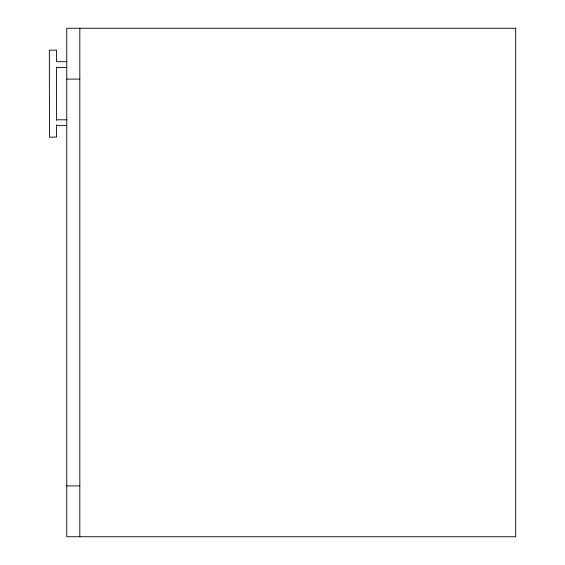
<?xml version="1.0" encoding="UTF-8"?>
<svg xmlns="http://www.w3.org/2000/svg" width="565" height="565" viewBox="0 0 565 565"><rect width="100%" height="100%" fill="white"/><g stroke="black" fill="none" stroke-linecap="round" stroke-linejoin="round"><path stroke-width="0.85" d="M66.748 61.684L56.585 61.684L56.535 50.165L49.339 50.193L49.445 137.161L56.556 137.062L56.578 124.71M56.585 67.489L66.748 67.496M66.748 79.1L79.827 79.1M56.585 119.801L66.748 119.794M56.585 125.607L66.748 125.607M66.748 485.9L79.827 485.9M79.827 28.25L79.827 536.75M56.578 66.924L56.578 120.338M515.683 28.25L66.748 28.25L66.748 536.75L515.683 536.75L515.683 28.25"/></g></svg>
